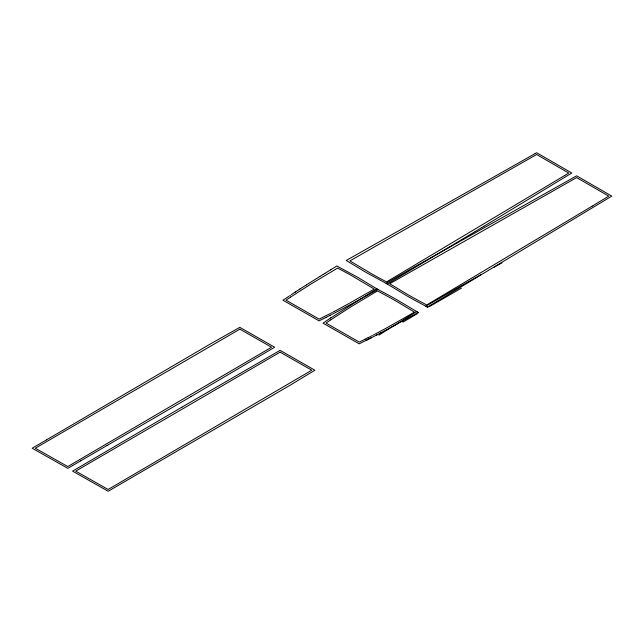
<?xml version="1.0" encoding="UTF-8"?>
<svg xmlns="http://www.w3.org/2000/svg" width="644" height="644" viewBox="0 0 644 644"><rect width="100%" height="100%" fill="white"/><g stroke="black" fill="none" stroke-linecap="round" stroke-linejoin="round"><path stroke-width="0.97" d="M181.874 407.169L280.084 350.352L314.876 370.219L290.219 385.168L108.192 491.267L72.579 471.126L181.938 407.145M415.235 266.519L576.654 175.828L611.8 196.122L427.447 307.099L420.468 303.332A557.994 322.153 0 0 1 406.284 295.499L386.07 283.32L415.251 266.471M535.043 153.594L536.645 152.733L571.792 173.019L483.942 226.253M329.366 318.844L376.7 288.826L378.905 289.993A560.924 323.852 0 0 1 397.944 300.386L418.246 312.477L380.709 332.9M328.979 319.11L323.047 323.159L359.207 343.824L366.146 340.362M330.646 319.923L326.025 323.079L359.312 342.101L365.092 339.219M330.758 319.851L350.779 306.898L377.432 290.919A558.742 322.588 0 0 1 396.398 301.271L414.486 312.139L385.378 328.609M330.887 317.814L331.491 317.412M288.979 296.216L282.99 300.241L319.094 320.857L326.033 317.379M290.653 297.037L285.976 300.168L319.191 319.142L329.978 313.676M290.742 296.973L310.907 284.052L337.609 268.081A550.266 317.693 0 0 1 351.769 275.721L374.293 289.084L349.789 303.05M289.776 295.685L290.396 295.274M291.313 294.662L299.428 289.349M378.889 335.146L416.475 311.632L418.681 312.799M295.185 292.102L295.717 291.756M299.428 289.349L299.895 289.043M299.895 289.043L306.367 284.922M306.359 284.922L319.843 276.501M319.835 276.501L323.159 274.457M475.208 231.534L387.326 284.004L366.267 272.557L346.247 260.482L535.059 153.618M481.744 227.582L483.942 226.253M475.2 231.534L481.744 227.582M402.943 322.153L417.199 313.733M323.151 274.449L324.874 273.394M324.866 273.394L330.71 269.796M330.702 269.788L336.876 265.988L357.935 277.435L377.923 289.494L366.629 295.725M72.611 465.54L67.821 468.357L32.2 448.224L38.39 444.634M80.733 460.814L106.976 445.519M106.985 445.519L190.938 396.624M72.611 465.548L80.725 460.814M190.938 396.624L274.658 347.229L239.809 327.345L210.21 344.057L62.653 430.425M429.5 306.544L461.474 288.11M46.497 439.884L62.661 430.425M46.497 439.884L38.39 444.626M366.621 295.717L353.355 303.002M454.922 289.365L481.527 274.328M402.717 321.026L403.152 320.776M455.01 289.333L425.853 306.133L427.89 307.405M397.557 323.843L397.968 323.618M494.037 267.284L501.926 262.849M352.574 303.421L338.1 311.173M349.056 303.453L336.587 310.223M385.04 328.786L379.179 331.942M378.624 332.24L374.558 334.381M394.708 325.389L395.11 325.18M379.863 333.342L376.515 335.089M334.622 311.261L336.079 310.488M336.12 312.203L337.585 311.438M332.634 312.3L334.164 311.503M334.115 313.25L335.653 312.453M381.28 332.594L379.316 333.624M330.686 313.314L331.821 312.726M333.495 313.572L332.151 314.264M373.005 335.194L373.874 334.743M374.269 336.249L376.998 334.84M331.443 314.626L327.224 316.776M370.654 336.401L372.176 335.621M373.641 336.571L370.767 338.036M329.591 315.576L330.163 315.278M369.962 336.756L368.014 337.746M371.419 337.706L370.018 338.422M369.873 338.494L368.714 339.074M367.756 337.883L365.019 339.259M326.258 317.267L326.741 317.017M366.452 340.209L367.966 339.452M368.07 339.404L368.601 339.138M369.592 338.631L370.308 338.269M367.434 339.718L369.205 338.833M366.565 340.153L367.354 339.758M564.78 175.426L386.577 281.895A550.266 317.693 0 0 1 372.417 274.264L349.893 260.892L536.621 154.504L568.741 173.043L564.78 175.426M592.142 206.161L426.771 304.95A558.742 322.588 0 0 1 407.805 294.598L389.717 283.738L576.63 177.599L608.749 196.138L592.142 206.161M280.124 352.155L75.694 471.126L108.144 489.48L311.76 370.211L280.124 352.155M239.85 329.148L35.323 448.224L67.773 466.57L271.543 347.221L239.85 329.148"/></g></svg>
